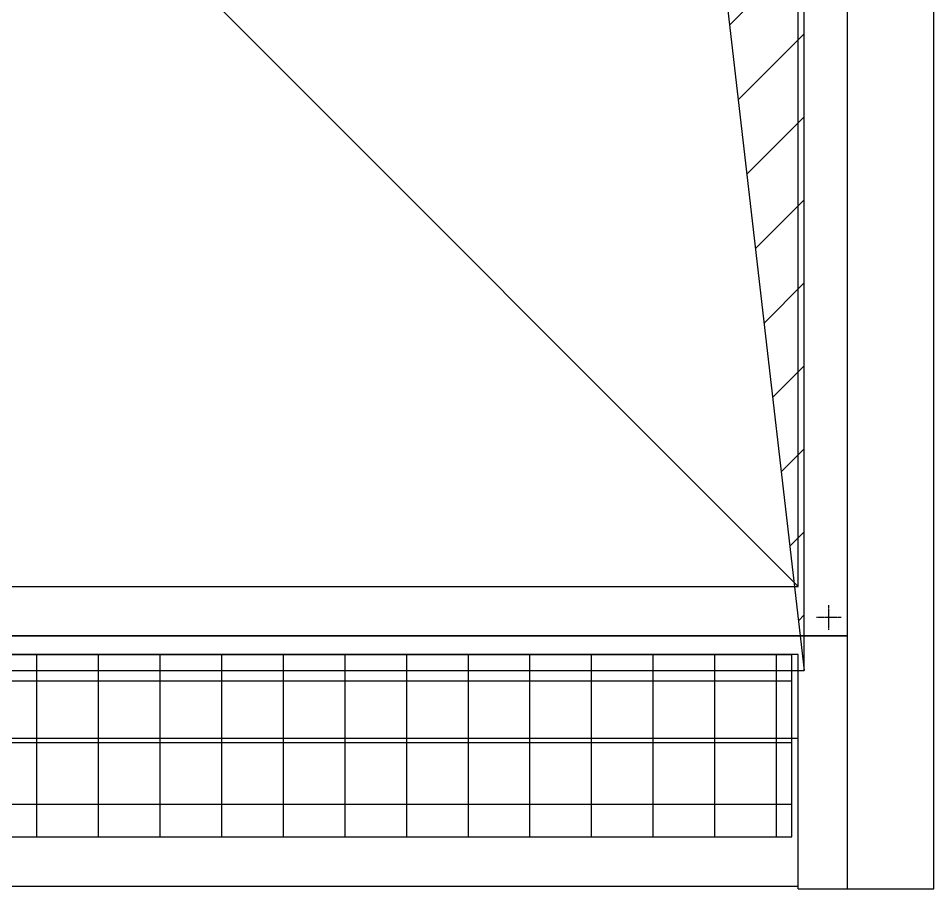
# Model space of a CAD drawing. Header units: millimetres. Extents: x 3220 to 226993, y 817 to 176024.
# Drawn here: x 45363 to 46105, y 157515 to 158221 of the extents above; entities that cross this region are included whole.
import ezdxf

# ---------------------------------------------------------------- set-up
doc = ezdxf.new("R2010")
doc.units = ezdxf.units.MM
doc.linetypes.add('HARTLIJN', pattern=[1, 0.84, -0.08, 0, -0.08])
for name, color, linetype in [('CONSTR_LINE', 6, 'Continuous'), ('HARTLIJN', 1, 'HARTLIJN'), ('LIJN-025', 1, 'Continuous'), ('LIJN-035', 7, 'Continuous')]:
    doc.layers.add(name, color=color, linetype=linetype)

# ---------------------------------------------------------------- blocks, each defined once
blk = doc.blocks.new('Level 0m')
h = blk.add_hatch()
h.set_pattern_fill('ANSI31', color=256, scale=15)
h.paths.add_polyline_path([(5200, -13550), (3000, -13550), (3000, -13565.74), (4924.41, -13717.18), (5072.78, -15000), (5200, -15000)])
h.paths.add_polyline_path([(5200, -15000), (5072.78, -15000), (5200, -16100)])
h.paths.add_polyline_path([(3000, -13550), (2800, -13550), (3000, -13565.74)])
blk.add_lwpolyline([(2800, -16100), (5200, -16100), (5200, -13550), (2800, -13550)], close=True)
blk.add_lwpolyline([(2800, -13550), (4924.41, -13717.18), (5200, -16100)])
blk = doc.blocks.new('09.Bodem R. vk24x24 (bovenaanzicht)')
at = {"layer": 'LIJN-025'}
for p, q in [((-1398, -170.04), (-1398, -1190)), ((-1371.38, -170.04), (-1371.38, -1190)), ((-1321.38, -170.04), (-1321.38, -1190)), ((-1271.38, -170.04), (-1271.38, -1190)), ((-1250, -170.04), (-1250, -1190)), ((-1250, -577.35), (-1398, -577.35)), ((-1250, -627.35), (-1398, -627.35)), ((-1250, -677.35), (-1398, -677.35)), ((-1250, -727.35), (-1398, -727.35)), ((-1250, -777.35), (-1398, -777.35)), ((-1250, -827.35), (-1398, -827.35)), ((-1250, -877.35), (-1398, -877.35)), ((-1250, -927.35), (-1398, -927.35)), ((-1250, -977.35), (-1398, -977.35)), ((-1250, -1027.35), (-1398, -1027.35)), ((-1250, -1077.35), (-1398, -1077.35)), ((-1250, -1127.35), (-1398, -1127.35)), ((-1250, -1177.35), (-1398, -1177.35)), ((-1398, -1190), (-1250, -1190))]:
    blk.add_line(p, q, dxfattribs=at)
at = {"layer": 'LIJN-035'}
for p, q in [((-1235, -1235), (-1235, 1235)), ((-1438, -121.87), (-1438, -1195)), ((-1318, -170.04), (-1318, -1195)), ((-1250, -1195), (-1250, -170.04)), ((-1440, -1195), (-1250, -1195)), ((-1440, -1195), (-1440, -1305)), ((-1440, -1235), (170.05, -1235)), ((-1440, -1305), (170.05, -1305))]:
    blk.add_line(p, q, dxfattribs=at)
blk = doc.blocks.new('KAP VK24x24   B.A.   P705017B')
at = {"layer": 'HARTLIJN'}
for p, q in [((-1220, -1230), (-1220, -1210)), ((-1230, -1220), (-1210, -1220))]:
    blk.add_line(p, q, dxfattribs=at)
at = {"layer": 'LIJN-035'}
for p, q in [((-1235, 1235), (-1235, -1235)), ((-1195, 1195), (-1195, -1195)), ((-1195, -1195), (-622, -623)), ((-1195, -1195), (1195, -1195)), ((-1235, -1235), (1235, -1235))]:
    blk.add_line(p, q, dxfattribs=at)
blk = doc.blocks.new('163 T')
at = {"layer": 'CONSTR_LINE', "rotation": 90}
for name, p in [('09.Bodem R. vk24x24 (bovenaanzicht)', (0, 0)), ('KAP VK24x24   B.A.   P705017B', (-0.01, 0.09))]:
    blk.add_blockref(name, p, dxfattribs=at)

msp = doc.modelspace()

# ---------------------------------------------------------------- block references
at = {"color": 2}
msp.add_blockref('Level 0m', (40800.02, 173791.76), dxfattribs=at)
msp.add_blockref('163 T', (44800.02, 158954.76))

doc.saveas('drawing.dxf')
